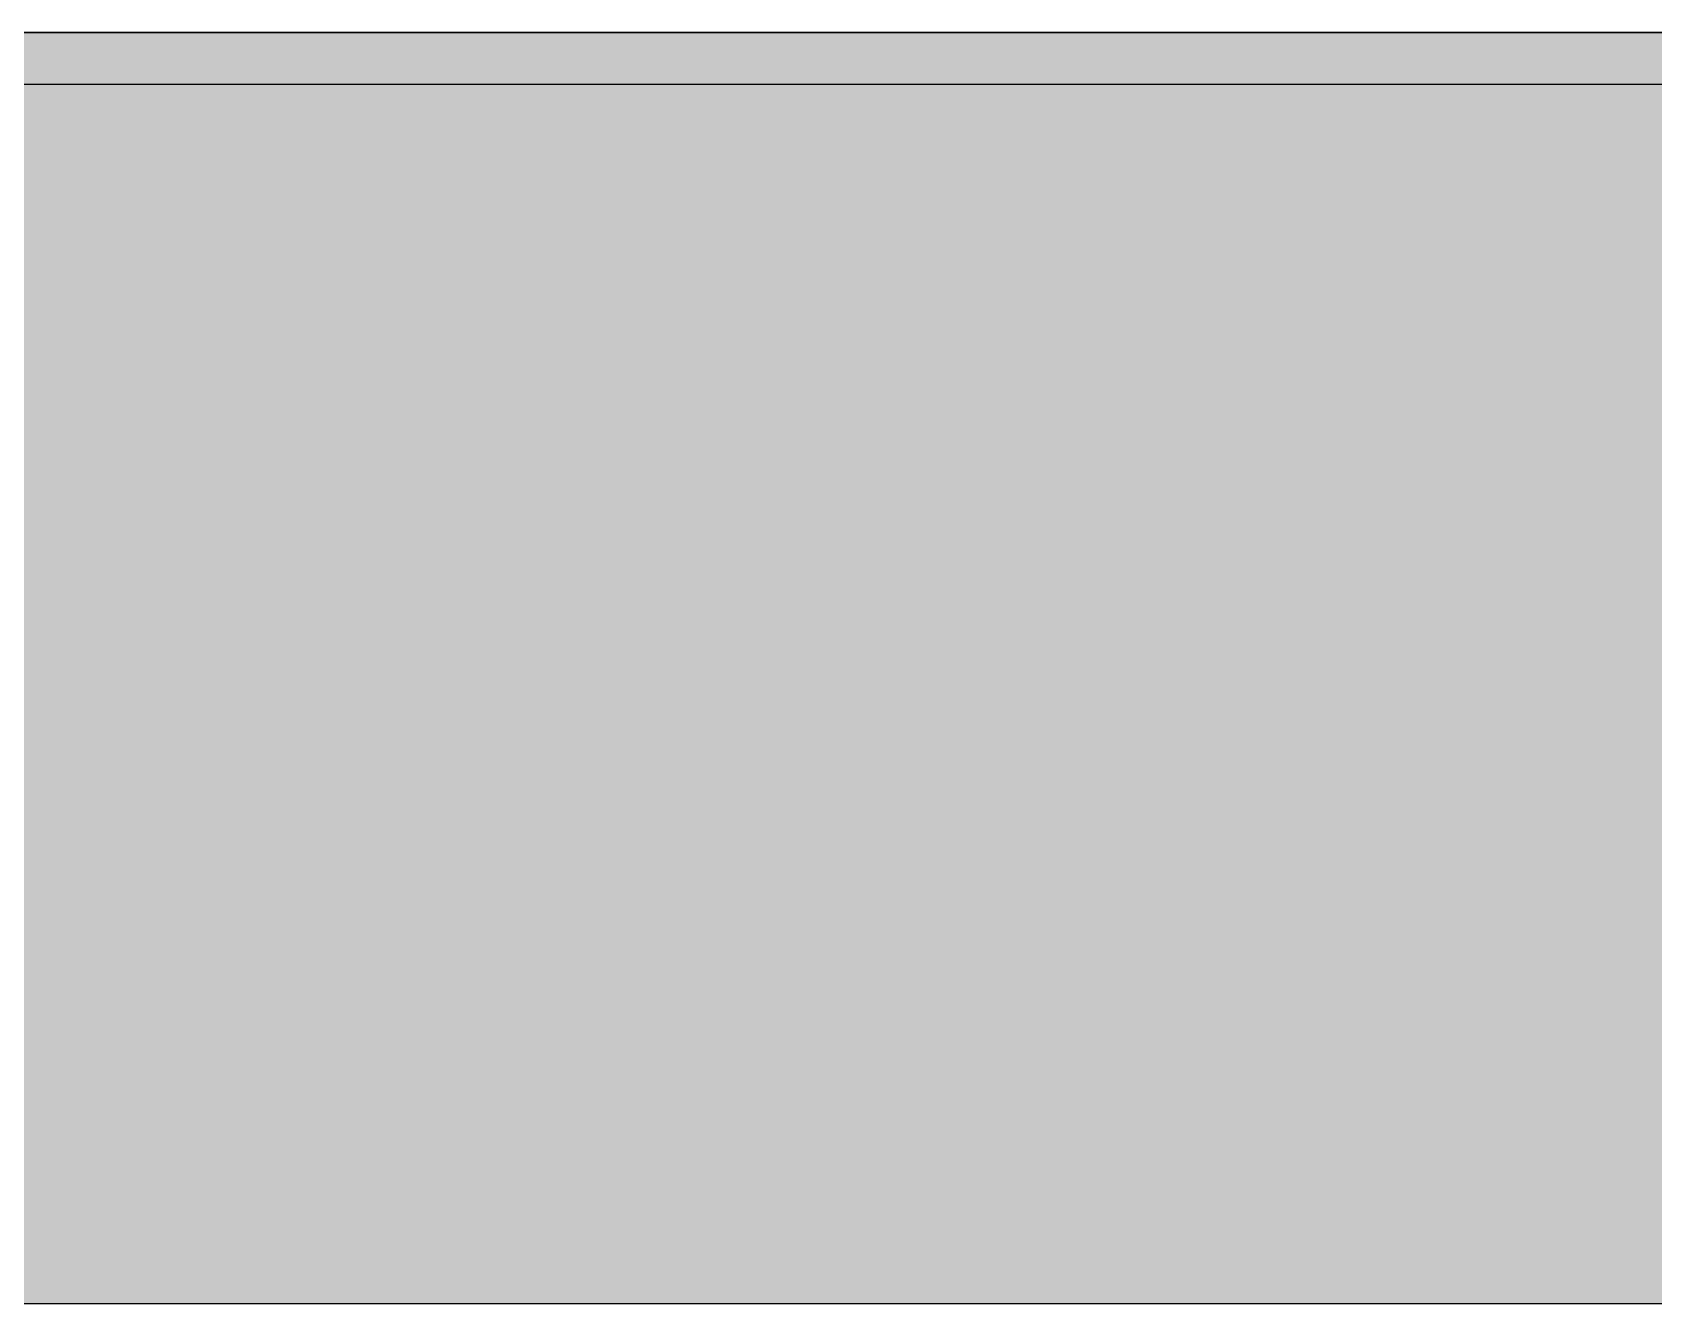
# Model space of a CAD drawing. Header units: millimetres. Extents: x 30176 to 68715, y 55479 to 72995.
# Drawn here: x 40442 to 41779, y 55479 to 56527 of the extents above; entities that cross this region are included whole.
import ezdxf

# ---------------------------------------------------------------- set-up
doc = ezdxf.new("R2010")
doc.units = ezdxf.units.MM
doc.layers.add('www.cad-blocks.net', color=7, linetype='Continuous')

# ---------------------------------------------------------------- blocks, each defined once
blk = doc.blocks.new('FORMAT')
at = {"true_color": 0x546d8e}
h = blk.add_hatch(color=155, dxfattribs=at)
h.set_gradient(color1=(68, 68, 68), color2=(84, 109, 142), tint=1)
h.paths.add_polyline_path([(68715.5, 55478.6), (68715.5, 56526.5), (33904.5, 56526.5), (33904.5, 55478.6)])
h.paths.add_polyline_path([(54090.9, 55812.9), (68328.4, 55812.9), (68328.4, 56273.6), (54090.9, 56273.6)], flags=24)
at = {"color": 155, "true_color": 0x546d8e}
for p, q in [((68715.5, 56526.5), (33904.5, 56526.5)), ((33904.5, 56526.5), (68715.5, 56526.5)), ((33904.5, 55478.6), (68715.5, 55478.6))]:
    blk.add_line(p, q, dxfattribs=at)
for p, q in [((33904.5, 56526.5), (68715.5, 56526.5)), ((33904.5, 56483.9), (68715.5, 56483.9))]:
    blk.add_line(p, q)

msp = doc.modelspace()

# ---------------------------------------------------------------- block references
at = {"layer": 'www.cad-blocks.net'}
msp.add_blockref('FORMAT', (0, 0), dxfattribs=at)

doc.saveas('drawing.dxf')
